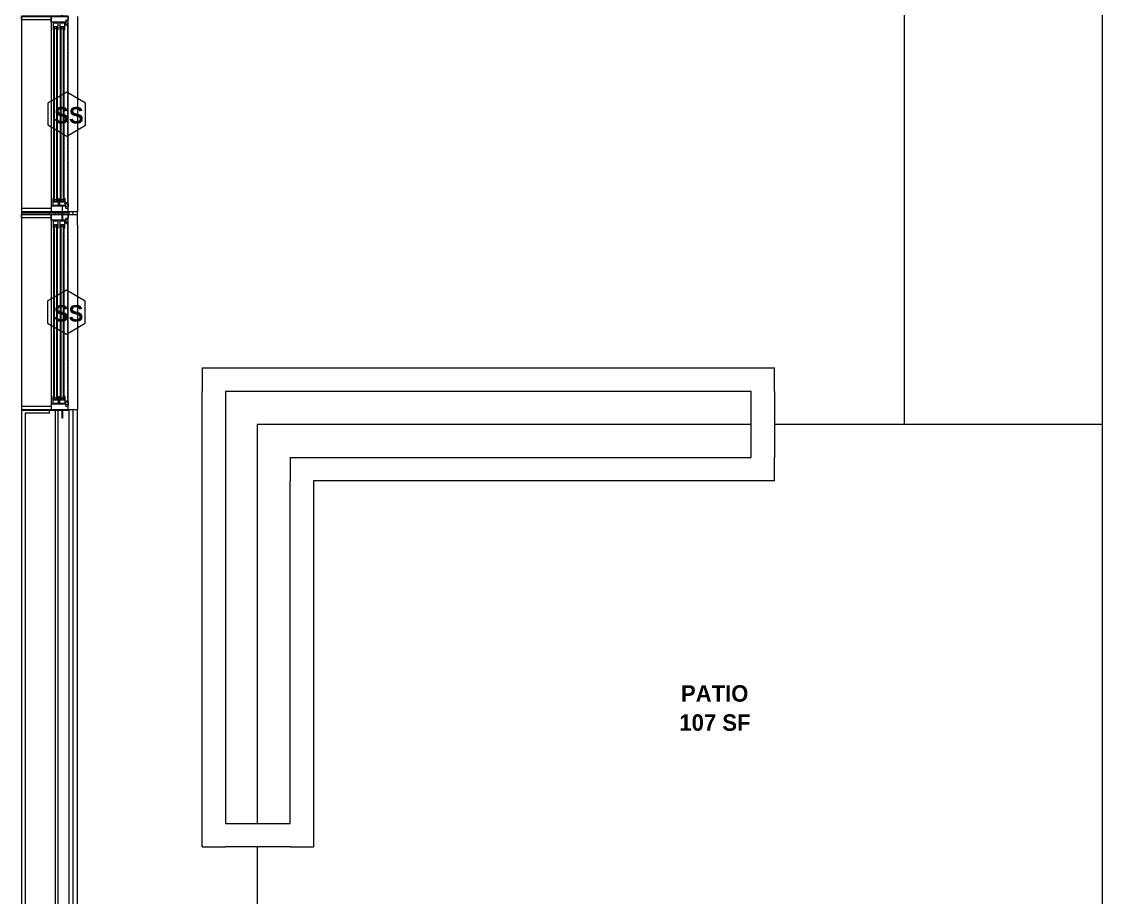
# Model space of a CAD drawing. Header units: inches. Extents: x -4058 to -1781, y 9814 to 12264.
# Drawn here: x -3410.3 to -3213.9, y 10848.2 to 11007.4 of the extents above; entities that cross this region are included whole.
import ezdxf

# ---------------------------------------------------------------- set-up
doc = ezdxf.new("R2010")
doc.units = ezdxf.units.IN
doc.header["$MEASUREMENT"] = 0
doc.linetypes.add('Dash', pattern=[0.25, 0.125, -0.125])
for name, color, linetype, lineweight in [('0-1', 7, 'Continuous', 5), ('0-2', 7, 'Continuous', 9), ('A-AREA-IDEN', 2, 'Continuous', 9), ('A-DETL-GENF-HDLN-1', 7, 'Dash', 9), ('A-DETL-GENF-HDLN-2', 1, 'Continuous', 18), ('A-FLOR-1', 7, 'Continuous', 9), ('A-GLAZ', 151, 'Continuous', 18), ('A-GLAZ-1', 10, 'Continuous', 30), ('A-GLAZ-2', 7, 'Continuous', 9), ('A-GLAZ-IDEN', 152, 'Continuous', 9), ('A-WALL-1', 7, 'Continuous', 9), ('A-WALL-2', 250, 'Continuous', 18)]:
    doc.layers.add(name, color=color, linetype=linetype, lineweight=lineweight)
doc.styles.add('Century Gothic_B_1', font='GOTHICB.TTF', dxfattribs={"height": 3})

# ---------------------------------------------------------------- blocks, each defined once
blk = doc.blocks.new('Window-Double_Hung-Marvin-Essential - 2-WIDE _TEMP ALL LOW_ ESDH3066-3454281-UNIT PLANS - 1ST FLOOR')
at = {"layer": 'A-DETL-GENF-HDLN-1'}
blk.add_line((16.1, 3.34), (-16.5, 3.34), dxfattribs=at)
at = {"layer": 'A-DETL-GENF-HDLN-2'}
for p, q in [((-19.25, 2.36), (-19.25, 2.31)), ((-17.75, 2.36), (-19.25, 2.36)), ((-19.25, 2.31), (-17.9, 2.31)), ((-17.9, 2.31), (-17.9, 2.2)), ((-17.9, 2.2), (-17.75, 2.2)), ((-17.75, 3.41), (-17.16, 3.41)), ((-17.75, 3.41), (-17.75, 0.31)), ((-17.08, 3), (-17.16, 3.41)), ((-17.08, 3), (-16.19, 3)), ((-16.85, 3.37), (-16.85, 3)), ((-16.3, 3.37), (-16.85, 3.37)), ((-16.38, 2.9), (-16.72, 2.9)), ((-16.72, 2.9), (-16.72, 0.31)), ((-15.34, 2.81), (-16.56, 2.81)), ((-16.56, 1.87), (-16.56, 2.81)), ((-16.38, 3), (-16.38, 2.9)), ((-16.3, 3.14), (-16.3, 3.37)), ((-16.18, 3.14), (-16.3, 3.14)), ((-16.19, 3.09), (-16.1, 3.09)), ((-16.19, 3), (-16.19, 3.09)), ((-16.18, 3.34), (-16.1, 3.34)), ((-16.18, 3.34), (-16.18, 3.14)), ((-16.1, 3.09), (-16.1, 3.34)), ((-15.94, 1.99), (-15.94, 2.71)), ((-15.94, 2.71), (-15.28, 2.71)), ((-15.28, 1.99), (-15.94, 1.99)), ((-15.84, 2.01), (-15.84, 2.7)), ((-15.54, 2.13), (-15.54, 2.57)), ((-15.34, 2.81), (-15.28, 2.75)), ((-15.28, 2.71), (-15.28, 2.75)), ((-15.28, 1.94), (-15.28, 1.99)), ((15.34, 2.81), (15.28, 2.75)), ((15.28, 2.71), (15.28, 2.75)), ((15.94, 2.71), (15.28, 2.71)), ((15.28, 1.94), (15.28, 1.99)), ((15.28, 1.99), (15.94, 1.99)), ((15.34, 2.81), (16.56, 2.81)), ((15.54, 2.13), (15.54, 2.57)), ((15.84, 2.01), (15.84, 2.7)), ((15.94, 1.99), (15.94, 2.71)), ((16.18, 3.34), (16.1, 3.34)), ((16.1, 3.09), (16.1, 3.34)), ((16.19, 3.09), (16.1, 3.09)), ((16.18, 3.34), (16.18, 3.14)), ((16.18, 3.14), (16.3, 3.14)), ((16.19, 3), (16.19, 3.09)), ((17.08, 3), (16.19, 3)), ((16.3, 3.14), (16.3, 3.37)), ((16.3, 3.37), (16.85, 3.37)), ((16.38, 3), (16.38, 2.9)), ((16.38, 2.9), (16.72, 2.9)), ((16.56, 1.87), (16.56, 2.81)), ((16.72, 2.9), (16.72, 0.31)), ((16.85, 3.37), (16.85, 3)), ((17.08, 3), (17.16, 3.41)), ((17.75, 3.41), (17.16, 3.41)), ((17.75, 3.41), (17.75, 0.31)), ((17.75, 2.36), (19.25, 2.36)), ((17.9, 2.2), (17.75, 2.2)), ((17.9, 2.31), (17.9, 2.2)), ((19.25, 2.31), (17.9, 2.31)), ((19.25, 2.36), (19.25, 2.31)), ((-16.72, 0.31), (-17.75, 0.31)), ((-17.13, 0.28), (-17.13, -5.06)), ((-16.56, 1.87), (-15.34, 1.87)), ((-15.34, 1.59), (-16.56, 1.59)), ((-16.56, 0.66), (-16.56, 1.59)), ((-16.56, 0.66), (-15.34, 0.66)), ((-15.94, 0.77), (-15.94, 1.49)), ((-15.94, 1.49), (-15.28, 1.49)), ((-15.28, 0.77), (-15.94, 0.77)), ((-15.84, 0.79), (-15.84, 1.48)), ((-15.54, 0.92), (-15.54, 1.35)), ((-15.34, 1.87), (-15.28, 1.94)), ((-15.34, 1.59), (-15.28, 1.53)), ((-15.34, 0.66), (-15.28, 0.72)), ((-15.28, 1.49), (-15.28, 1.53)), ((-15.28, 0.72), (-15.28, 0.77)), ((15.34, 1.87), (15.28, 1.94)), ((15.34, 1.59), (15.28, 1.53)), ((15.28, 1.49), (15.28, 1.53)), ((15.94, 1.49), (15.28, 1.49)), ((15.28, 0.72), (15.28, 0.77)), ((15.28, 0.77), (15.94, 0.77)), ((15.34, 0.66), (15.28, 0.72)), ((16.56, 1.87), (15.34, 1.87)), ((15.34, 1.59), (16.56, 1.59)), ((16.56, 0.66), (15.34, 0.66)), ((15.54, 0.92), (15.54, 1.35)), ((15.84, 0.79), (15.84, 1.48)), ((15.94, 0.77), (15.94, 1.49)), ((16.56, 0.66), (16.56, 1.59)), ((16.72, 0.31), (17.75, 0.31)), ((17.12, -5.06), (17.12, 0.28)), ((-17.13, -5.06), (-17.75, -5.06)), ((17.12, -5.06), (17.75, -5.06))]:
    blk.add_line(p, q, dxfattribs=at)
at = {"layer": 'A-GLAZ'}
for p, q in [((15.84, 2.7), (-15.84, 2.7)), ((15.84, 2.57), (-15.84, 2.57)), ((15.84, 2.13), (-15.84, 2.13)), ((15.84, 2.01), (-15.84, 2.01)), ((15.84, 1.48), (-15.84, 1.48)), ((15.84, 1.35), (-15.84, 1.35)), ((15.84, 0.92), (-15.84, 0.92)), ((15.84, 0.79), (-15.84, 0.79))]:
    blk.add_line(p, q, dxfattribs=at)
at = {"layer": 'A-GLAZ-1'}
for p, q in [((-17.75, 3.41), (-17.75, 0.31)), ((17.75, 0.31), (17.75, 3.41)), ((-17.75, 0.28), (-17.75, -5.06)), ((17.75, -5.06), (17.75, 0.28))]:
    blk.add_line(p, q, dxfattribs=at)
at = {"layer": 'A-GLAZ-2'}
for p, q in [((17.75, 3.41), (-17.75, 3.41)), ((-17.75, 0.31), (17.75, 0.31)), ((-17.75, -5.06), (17.75, -5.06))]:
    blk.add_line(p, q, dxfattribs=at)
blk = doc.blocks.new('Window-Double_Hung-Marvin-Essential - 2-WIDE _TEMP ALL LOW_ ESDH3066-3454289-UNIT PLANS - 1ST FLOOR')
at = {"layer": 'A-DETL-GENF-HDLN-1'}
blk.add_line((16.1, 3.34), (-16.5, 3.34), dxfattribs=at)
at = {"layer": 'A-DETL-GENF-HDLN-2'}
for p, q in [((-19.25, 2.36), (-19.25, 2.31)), ((-17.75, 2.36), (-19.25, 2.36)), ((-19.25, 2.31), (-17.9, 2.31)), ((-17.9, 2.31), (-17.9, 2.2)), ((-17.9, 2.2), (-17.75, 2.2)), ((-17.75, 3.41), (-17.16, 3.41)), ((-17.75, 3.41), (-17.75, 0.31)), ((-17.08, 3), (-17.16, 3.41)), ((-17.08, 3), (-16.19, 3)), ((-16.85, 3.37), (-16.85, 3)), ((-16.3, 3.37), (-16.85, 3.37)), ((-16.38, 2.9), (-16.72, 2.9)), ((-16.72, 2.9), (-16.72, 0.31)), ((-15.34, 2.81), (-16.56, 2.81)), ((-16.56, 1.87), (-16.56, 2.81)), ((-16.38, 3), (-16.38, 2.9)), ((-16.3, 3.14), (-16.3, 3.37)), ((-16.18, 3.14), (-16.3, 3.14)), ((-16.19, 3.09), (-16.1, 3.09)), ((-16.19, 3), (-16.19, 3.09)), ((-16.18, 3.34), (-16.1, 3.34)), ((-16.18, 3.34), (-16.18, 3.14)), ((-16.1, 3.09), (-16.1, 3.34)), ((-15.94, 1.99), (-15.94, 2.71)), ((-15.94, 2.71), (-15.28, 2.71)), ((-15.28, 1.99), (-15.94, 1.99)), ((-15.84, 2.01), (-15.84, 2.7)), ((-15.54, 2.13), (-15.54, 2.57)), ((-15.34, 2.81), (-15.28, 2.75)), ((-15.28, 2.71), (-15.28, 2.75)), ((-15.28, 1.94), (-15.28, 1.99)), ((15.34, 2.81), (15.28, 2.75)), ((15.28, 2.71), (15.28, 2.75)), ((15.94, 2.71), (15.28, 2.71)), ((15.28, 1.94), (15.28, 1.99)), ((15.28, 1.99), (15.94, 1.99)), ((15.34, 2.81), (16.56, 2.81)), ((15.54, 2.13), (15.54, 2.57)), ((15.84, 2.01), (15.84, 2.7)), ((15.94, 1.99), (15.94, 2.71)), ((16.18, 3.34), (16.1, 3.34)), ((16.1, 3.09), (16.1, 3.34)), ((16.19, 3.09), (16.1, 3.09)), ((16.18, 3.34), (16.18, 3.14)), ((16.18, 3.14), (16.3, 3.14)), ((16.19, 3), (16.19, 3.09)), ((17.08, 3), (16.19, 3)), ((16.3, 3.14), (16.3, 3.37)), ((16.3, 3.37), (16.85, 3.37)), ((16.38, 3), (16.38, 2.9)), ((16.38, 2.9), (16.72, 2.9)), ((16.56, 1.87), (16.56, 2.81)), ((16.72, 2.9), (16.72, 0.31)), ((16.85, 3.37), (16.85, 3)), ((17.08, 3), (17.16, 3.41)), ((17.75, 3.41), (17.16, 3.41)), ((17.75, 3.41), (17.75, 0.31)), ((17.75, 2.36), (19.25, 2.36)), ((17.9, 2.2), (17.75, 2.2)), ((17.9, 2.31), (17.9, 2.2)), ((19.25, 2.31), (17.9, 2.31)), ((19.25, 2.36), (19.25, 2.31)), ((-16.72, 0.31), (-17.75, 0.31)), ((-17.13, 0.28), (-17.13, -5.06)), ((-16.56, 1.87), (-15.34, 1.87)), ((-15.34, 1.59), (-16.56, 1.59)), ((-16.56, 0.66), (-16.56, 1.59)), ((-16.56, 0.66), (-15.34, 0.66)), ((-15.94, 0.77), (-15.94, 1.49)), ((-15.94, 1.49), (-15.28, 1.49)), ((-15.28, 0.77), (-15.94, 0.77)), ((-15.84, 0.79), (-15.84, 1.48)), ((-15.54, 0.92), (-15.54, 1.35)), ((-15.34, 1.87), (-15.28, 1.94)), ((-15.34, 1.59), (-15.28, 1.53)), ((-15.34, 0.66), (-15.28, 0.72)), ((-15.28, 1.49), (-15.28, 1.53)), ((-15.28, 0.72), (-15.28, 0.77)), ((15.34, 1.87), (15.28, 1.94)), ((15.34, 1.59), (15.28, 1.53)), ((15.28, 1.49), (15.28, 1.53)), ((15.94, 1.49), (15.28, 1.49)), ((15.28, 0.72), (15.28, 0.77)), ((15.28, 0.77), (15.94, 0.77)), ((15.34, 0.66), (15.28, 0.72)), ((16.56, 1.87), (15.34, 1.87)), ((15.34, 1.59), (16.56, 1.59)), ((16.56, 0.66), (15.34, 0.66)), ((15.54, 0.92), (15.54, 1.35)), ((15.84, 0.79), (15.84, 1.48)), ((15.94, 0.77), (15.94, 1.49)), ((16.56, 0.66), (16.56, 1.59)), ((16.72, 0.31), (17.75, 0.31)), ((17.12, -5.06), (17.12, 0.28)), ((-17.13, -5.06), (-17.75, -5.06)), ((17.12, -5.06), (17.75, -5.06))]:
    blk.add_line(p, q, dxfattribs=at)
at = {"layer": 'A-GLAZ'}
for p, q in [((15.84, 2.7), (-15.84, 2.7)), ((15.84, 2.57), (-15.84, 2.57)), ((15.84, 2.13), (-15.84, 2.13)), ((15.84, 2.01), (-15.84, 2.01)), ((15.84, 1.48), (-15.84, 1.48)), ((15.84, 1.35), (-15.84, 1.35)), ((15.84, 0.92), (-15.84, 0.92)), ((15.84, 0.79), (-15.84, 0.79))]:
    blk.add_line(p, q, dxfattribs=at)
at = {"layer": 'A-GLAZ-1'}
for p, q in [((-17.75, 3.41), (-17.75, 0.31)), ((17.75, 0.31), (17.75, 3.41)), ((-17.75, 0.28), (-17.75, -5.06)), ((17.75, -5.06), (17.75, 0.28))]:
    blk.add_line(p, q, dxfattribs=at)
at = {"layer": 'A-GLAZ-2'}
for p, q in [((20.21, 5.12), (17.75, 5.12)), ((17.75, 5.12), (17.75, 5.06)), ((17.75, 5.06), (20.21, 5.06)), ((20.21, 5.06), (20.21, 5.12)), ((17.75, 3.41), (-17.75, 3.41)), ((-17.75, 0.31), (17.75, 0.31)), ((-17.75, -5.06), (17.75, -5.06))]:
    blk.add_line(p, q, dxfattribs=at)
blk = doc.blocks.new('CTR - 1st Phase - Shell_rvt-1-UNIT PLANS - 1ST FLOOR')
at = {"layer": 'A-FLOR-1'}
for p, q in [((-3249.92, 11049.29), (-3249.92, 10934.19)), ((-3213.92, 10934.19), (-3213.92, 11049.29)), ((-3277.77, 10934.19), (-3367.52, 10934.19)), ((-3367.52, 10934.19), (-3367.52, 10861.64)), ((-3213.92, 10934.19), (-3273.52, 10934.19)), ((-3213.92, 10822.74), (-3213.92, 10934.19)), ((-3367.52, 10857.39), (-3367.52, 10822.74))]:
    blk.add_line(p, q, dxfattribs=at)
at = {"layer": 'A-WALL-1'}
for p, q in [((-3400.17, 11008.34), (-3400.17, 10972.84)), ((-3410.3, 10972.84), (-3410.3, 10972.34)), ((-3404.92, 10972.84), (-3404.95, 10972.84)), ((-3404.95, 10972.34), (-3404.92, 10972.34)), ((-3400.17, 10972.84), (-3401.83, 10972.84)), ((-3401.83, 10972.34), (-3400.17, 10972.34)), ((-3400.17, 10970.38), (-3400.17, 10936.84)), ((-3377.52, 10944.44), (-3273.52, 10944.44)), ((-3377.52, 10944.44), (-3377.52, 10940.19)), ((-3273.52, 10940.19), (-3273.52, 10944.44)), ((-3377.52, 10857.39), (-3377.52, 10940.19)), ((-3277.77, 10940.19), (-3373.27, 10940.19)), ((-3373.27, 10940.19), (-3373.27, 10861.64)), ((-3277.77, 10928.19), (-3277.77, 10940.19)), ((-3273.52, 10940.19), (-3273.52, 10928.19)), ((-3410.3, 10936.84), (-3410.3, 10813.86)), ((-3404.92, 10936.84), (-3404.95, 10936.84)), ((-3400.17, 10936.84), (-3401.83, 10936.84)), ((-3400.17, 10822.74), (-3400.17, 10936.84)), ((-3361.52, 10928.19), (-3277.77, 10928.19)), ((-3361.52, 10928.19), (-3361.52, 10923.94)), ((-3273.52, 10923.94), (-3273.52, 10928.19)), ((-3361.52, 10861.64), (-3361.52, 10923.94)), ((-3273.52, 10923.94), (-3357.27, 10923.94)), ((-3357.27, 10923.94), (-3357.27, 10857.39)), ((-3373.27, 10861.64), (-3361.52, 10861.64)), ((-3377.52, 10857.39), (-3373.27, 10857.39)), ((-3361.52, 10857.39), (-3373.27, 10857.39)), ((-3361.52, 10857.39), (-3357.27, 10857.39))]:
    blk.add_line(p, q, dxfattribs=at)
at = {"layer": 'A-WALL-2'}
for p, q in [((-3405.24, 10972.34), (-3405.24, 10972.84)), ((-3404.17, 10972.34), (-3404.17, 10972.84)), ((-3403.67, 10972.34), (-3403.67, 10972.84)), ((-3401.67, 10972.34), (-3401.67, 10972.84)), ((-3400.92, 10972.34), (-3400.92, 10972.84)), ((-3409.67, 10936.21), (-3409.67, 10814.49)), ((-3405.24, 10936.21), (-3409.67, 10936.21)), ((-3405.24, 10936.21), (-3405.24, 10936.84)), ((-3404.17, 10819.99), (-3404.17, 10936.84)), ((-3403.67, 10820.49), (-3403.67, 10936.84)), ((-3401.67, 10821.24), (-3401.67, 10936.84)), ((-3400.92, 10822.74), (-3400.92, 10936.84))]:
    blk.add_line(p, q, dxfattribs=at)
at = {"layer": '0-2', "rotation": 269.9999999999994}
for name, p in [('Window-Double_Hung-Marvin-Essential - 2-WIDE _TEMP ALL LOW_ ESDH3066-3454289-UNIT PLANS - 1ST FLOOR', (-3405.24, 10990.59)), ('Window-Double_Hung-Marvin-Essential - 2-WIDE _TEMP ALL LOW_ ESDH3066-3454281-UNIT PLANS - 1ST FLOOR', (-3405.24, 10954.59))]:
    blk.add_blockref(name, p, dxfattribs=at)
blk = doc.blocks.new('Window Tag - ONE-4156801-UNIT PLANS - 1ST FLOOR')
at = {"layer": 'A-GLAZ-IDEN'}
for p, q in [((0, 0.125), (-0.1071, 0.0619)), ((0.107, 0.062), (0, 0.125)), ((-0.1071, 0.0619), (-0.1071, -0.0619)), ((0.107, -0.0624), (0.107, 0.062)), ((-0.1071, -0.0619), (0, -0.125)), ((0, -0.125), (0.107, -0.0624))]:
    blk.add_line(p, q, dxfattribs=at)

msp = doc.modelspace()

# ---------------------------------------------------------------- block references
at = {"layer": '0-1'}
msp.add_blockref('CTR - 1st Phase - Shell_rvt-1-UNIT PLANS - 1ST FLOOR', (0, 0), dxfattribs=at)

# ---------------------------------------------------------------- next in the draw order: block references
at = {"layer": 'A-GLAZ-IDEN', "xscale": 31.99999999999999, "yscale": 31.99999999999999, "zscale": 31.99999999999999}
for p in [(-3402.11, 10990.59), (-3402.17, 10954.59)]:
    msp.add_blockref('Window Tag - ONE-4156801-UNIT PLANS - 1ST FLOOR', p, dxfattribs=at)

# ---------------------------------------------------------------- next in the draw order: texts
at = {"layer": 'A-AREA-IDEN', "char_height": 3, "attachment_point": 1, "style": 'Century Gothic_B_1'}
for s, insert, width in [('PATIO', (-3290.5, 10886.78), 14.645), ('107 SF', (-3290.79, 10881.49), 15.352)]:
    msp.add_mtext(s, dxfattribs=dict(at, insert=insert, width=width))
at = {"layer": 'A-GLAZ-IDEN', "char_height": 3, "width": 5.454, "attachment_point": 1, "style": 'Century Gothic_B_1'}
for insert in [(-3404.37, 10991.87), (-3404.43, 10955.87)]:
    msp.add_mtext('SS', dxfattribs=dict(at, insert=insert))

doc.saveas('drawing.dxf')
